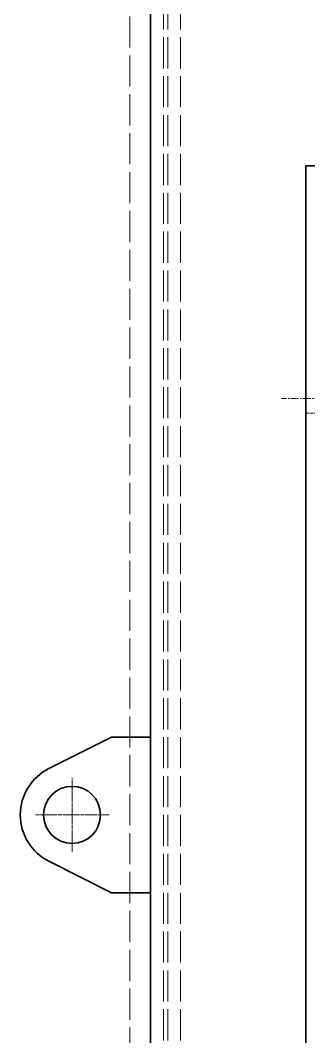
# Model space of a CAD drawing. Header units: millimetres. Extents: x 2376 to 31783, y 3878 to 24674.
# Drawn here: x 13089.5 to 13200.9, y 10823.7 to 11215.7 of the extents above; entities that cross this region are included whole.
import ezdxf

# ---------------------------------------------------------------- set-up
doc = ezdxf.new("R2010")
doc.units = ezdxf.units.MM
doc.linetypes.add('DASHDOT', pattern=[18.5, 12, -3, 0.5, -3])
doc.linetypes.add('DASHED', pattern=[15, 12, -3])

# ---------------------------------------------------------------- blocks, each defined once
blk = doc.blocks.new('A$C55E021B5')
at = {"color": 7, "linetype": 'DASHED', "lineweight": 13}
for p, q in [((708.36, 2140.5), (708.36, 0.5)), ((713.35, 2140.5), (713.35, 0.5)), ((715, 2140.5), (715, 0.5)), ((720, 1968.48), (720, 172.52)), ((720, 168.07), (720, 1070.5)), ((728, 66.5), (728, 1070.5))]:
    blk.add_line(p, q, dxfattribs=at)
at = {"color": 7, "lineweight": 35}
for p, q in [((720, 936.5), (720, 70.5)), ((660, 560.85), (660, 70.5))]:
    blk.add_line(p, q, dxfattribs=at)
at = {"color": 7, "lineweight": 35, "ltscale": 0.01}
blk.add_line((654, 560.85), (660, 560.85), dxfattribs=at)
at = {"color": 7, "linetype": 'DASHDOT', "lineweight": 13, "ltscale": 0.252}
blk.add_line((518.25, 471.11), (669.45, 471.11), dxfattribs=at)
at = {"color": 7, "linetype": 'DASHED', "lineweight": 13, "ltscale": 0.1}
for p, q in [((660, 465.51), (600, 465.51)), ((720, 340.5), (720, 280.5))]:
    blk.add_line(p, q, dxfattribs=at)
at = {"color": 7, "lineweight": 35, "ltscale": 0.025}
for p, q in [((720, 340.5), (735, 340.5)), ((720, 280.5), (735, 280.5))]:
    blk.add_line(p, q, dxfattribs=at)
at = {"color": 7, "lineweight": 35, "ltscale": 0.045137}
for p, q in [((735, 340.5), (759.22, 328.39)), ((759.22, 292.61), (735, 280.5))]:
    blk.add_line(p, q, dxfattribs=at)
at = {"color": 7, "linetype": 'DASHDOT', "lineweight": 13, "ltscale": 0.047667}
for p, q in [((750.28, 324.8), (750.28, 296.2)), ((735.98, 310.5), (764.58, 310.5))]:
    blk.add_line(p, q, dxfattribs=at)
at = {"color": 7, "lineweight": 35}
blk.add_circle((750.28, 310.5), 11, dxfattribs=at)
blk.add_arc((750.28, 310.5), 20, 296.565, 63.4349, dxfattribs=at)
blk = doc.blocks.new('1')
at = {"xscale": -1}
blk.add_blockref('A$C55E021B5', (13859.78, 10598.72), dxfattribs=at)

msp = doc.modelspace()

# ---------------------------------------------------------------- block references
msp.add_blockref('1', (0, 0))

doc.saveas('drawing.dxf')
